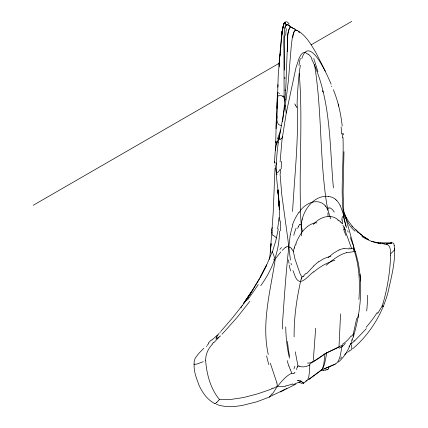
<?xml version="1.0" encoding="UTF-8"?>
<svg xmlns="http://www.w3.org/2000/svg" width="428" height="428" viewBox="0 0 428 428"><rect width="100%" height="100%" fill="white"/><g stroke="black" fill="none" stroke-linecap="round" stroke-linejoin="round"><path stroke-width="0.64" d="M274.583 161.714C274.931 155.22 275.113 147.537 277.119 141.053M277.537 97.103L278.189 76.189L279.714 57.384M390.646 255.414C390.074 271.7 387.479 287.942 382.985 303.607M276.953 108.364L277.135 102.142M298.985 382.439L299.124 382.819L299.654 382.685L301.419 381.134L292.8 384.767M284.053 37.161L284.647 70.149M275.696 142.936L276.311 120.172M343.968 151.673L343.112 192.359L343.711 210.833M276.071 128.742L276.504 113.436M292.581 211.502C294.56 175.239 298.872 139.036 297.091 102.677C297.695 90.19 298.375 77.666 300.354 65.313M275.017 168.258L273.187 212.732L270.314 252.172L271.084 243.639L269.576 259.4M277.847 87.152L277.927 85.365A18.73 10.267 89.2 0 1 277.965 84.557M340.56 313.89L338.987 347.103L325.002 353.753L309.802 364.003L309.578 371.14L308.786 376.806L307.545 380.037L306.79 380.62L306.041 380.604M284.031 36.717L284.069 35.797M280.11 161.912L281.988 139.977L286.257 113.088L295.941 67.811L299.177 58.015L300.932 54.821L302.179 53.425A4.885 3.371 -72.4 0 1 303.495 52.665L305.592 52.714L308.171 54.404M277.537 97.14L276.911 119.979L277.414 122.413L278.237 124.056L279.206 124.858L281.469 125.693M279.168 66.982L279.27 64.553M279.404 61.53L279.521 59.134M315.661 328.265L313.355 359.83M277.349 97.702L277.558 94.272M279.473 231.141C279.473 250.947 272.336 269.795 260.716 285.674M279.971 56.352L282.213 31.18L282.865 27.355L284.395 22.754L283.684 24.289L282.025 32.619L282.517 29.291M277.141 98.841L276.595 115.795M358.932 299.477C359.975 283.406 359.472 266.837 354.421 251.407C353.886 250.353 353.549 247.614 352.046 248.267A0.899 0.669 -46.4 0 1 351.816 248.417M277.178 98.312L277.563 93.299M325.002 353.753L323.793 364.137A65.607 35.877 57.4 0 1 323.568 365.277L322.247 369.171L320.615 370.482A3.686 2.247 61.6 0 1 320.165 370.461M278.938 64.89L281.324 38.22L282.512 29.382L281.544 36.664M282.796 119.829L284.7 102.42L285.84 87.087L287.809 34.481L288.707 29.618L290.163 27.253L291.147 27.076L293.645 28.612M275.937 141.395L275.637 150.629M214.899 403.294L215.257 403.658L216.514 402.657M342.272 222.014L342.523 219.783M342.24 222.41L342.149 223.207M281.437 37.91L282.207 31.255M313.275 360.542L313.226 360.959M279.848 56.25L280.131 54.035M282.56 121.729L282.678 120.776M313.114 361.853L318.892 358.204M278.002 189.647C274.99 171.27 276.381 152.641 279.634 134.413A9.619 1.605 -81.4 0 1 280.024 131.92M282.031 32.614L282.523 29.222M292.741 37.487L293.774 32.656L295.341 30.254M280.511 51.403L280.586 50.895M277.494 141.422L278.986 137.96L279.949 133.782L286.086 99.542L288.419 80.239L291.372 44.892L292.501 36.332L293.742 32.025L294.988 30.458L295.834 30.067L296.93 30.185L298.846 31.522M282.25 31.18L283.614 24.482L282.855 27.403M346.573 227.637C345.631 223.143 342.844 218.248 343.941 213.62M353.234 336.708L353.389 334.648M335.429 363.634A3.456 2.21 56.2 0 0 336.114 363.623C341.052 359.231 340.522 351.238 342.368 345.203L326.88 352.672L324.606 363.666A65.607 39.777 62.7 0 1 324.247 364.859L323.022 368.085L321.856 369.835L308.642 379.422M278.302 228.884L275.873 240.531L272.39 251.889M303.083 382.985L303.131 383.541L303.505 383.354M282.234 31.137L282.876 27.339M356.69 318.389L353.496 333.198M272.112 230.285L271.999 232.789M301.446 222.646L302.034 219.874M290.286 234.571C286.546 263.926 284.561 293.565 282.517 323.065A145.916 83.492 -64 0 0 282.608 329.014M351.04 343.395L349.853 345.487M280.046 131.968L280.303 130.84A2.012 0.342 -81.7 0 1 280.725 129.935L280.741 129.973M343.935 213.631L343.877 214.412M284.829 28.435C284.615 24.519 289.002 23.331 290.698 27.018M343.449 215.589L343.299 216.161M276.263 144.364L276.654 143.161M294.079 248.475L293.389 251.514L294.978 258.999L299.98 273.492L301.232 275.862L302.355 276.879A2.884 2.568 -44 0 0 303.078 276.525M343.283 216.22L343.074 216.969M277.371 139.084L279.329 133.921M301.119 279.077C296.748 298.016 293.908 317.448 294.116 336.9M353.475 333.268L353.368 334.386M302.27 219.002C305.319 207.125 315.345 195.034 328.677 196.35M301.788 58.679C309.128 34.641 326.216 72.846 329.956 81.459M382.948 303.736L381.792 306.592L377.651 313.601M353.63 335.868C359.456 315.982 362.115 294.956 359.991 274.278L358.445 263.584L355.336 251.263M294.298 247.71L295.25 244.918M353.277 333.936L351.666 336.376M301.371 278.254L301.563 277.767M272.299 251.514L266.837 264.568L260.122 277.66L266.687 264.921L259.796 278.082L251.792 291.388L244.308 302.628L252.183 290.767M295.844 243.404C299.632 234.464 305.608 224.529 315.95 222.71M296.379 369.535L297.417 366.967M349.596 346.332C346.98 352.351 343.304 358.001 338.19 362.179M284.379 22.791L283.604 24.514L284.395 22.754M297.594 228.456L298.428 226.77M216.391 337.419L216.001 339.019L217.365 338.404M297.583 366.593L297.947 365.881L295.272 351.811M277.74 96.905C278.361 94.652 281.019 95.096 282.464 96.305M277.077 142.219L277.446 141.513M329.004 367.138L329.244 366.673M328.913 367.32L328.474 368.139M240.975 307.909L241.183 307.523M340.64 358.53L341.507 356.947M216.787 336.665L219.066 333.337M241.44 307.058L241.585 306.79M275.921 388.538C280.249 382.916 285.358 376.175 291.752 373.2M275.771 388.801L272.197 394.381M242.146 305.801L245.383 301.355M281.431 138.292L280.286 139.608L279.677 138.758M259.502 278.799L251.792 291.388L243.912 303.045L251.359 292.233L243.473 303.645M279.982 169.499C279.388 170.13 278.061 173.308 276.75 172.655M349.74 345.658L349.419 346.156M349.211 346.477L349.007 346.787M206.328 346.573L206.569 346.22M295.026 372.242L293.983 373.328M247.357 298.637L248.021 297.717M274.979 162.383L274.615 162.244L274.68 163.207M299.022 212.78C303.725 203.819 317.549 196.928 325.366 205.868M247.026 299.097L245.709 300.905M249.813 301.344L237.203 317.303L224.368 331.7M207.072 345.514L208.784 343.416M242.446 305.292L232.244 318.191L220.96 331.256M280.832 251.985C278.954 254.264 277.087 256.559 275.306 258.913C270.646 290.371 261.235 322.632 268.276 354.534M194.216 363.923C193.461 371.21 196.661 378.85 199.186 385.633L199.234 385.735C202.642 392.968 207.601 400.052 214.952 403.663M212.341 344.326C208.045 348.643 205.461 354.651 205.649 360.676M366.298 328.683L354.159 341.351M218.783 400.201L219.452 399.442L230.205 399.543L243.42 397.564L257.217 393.974L271.266 389.207M218.606 400.405L216.846 402.325M282.234 250.348L285.235 247.512M220.447 331.823L219.848 332.486M213.995 342.491L219.002 337.248M220.062 336.146L220.308 335.884L219.468 336.638M224.058 332.021L223.758 332.337M223.47 332.642L222.908 333.225M222.64 333.503L222.004 334.161M313.269 224.47C318.983 217.691 329.79 213.262 337.483 219.361M203.835 348.226L198.822 353.389L195.296 357.942L194.28 360.852L193.98 364.426L196.613 364.11A25.263 16.216 -10.2 0 0 197.693 363.784L203.23 361.681M306.603 273.647L313.772 265.986M211.796 340.255L217.574 334.824M305.474 381.615L303.698 383.167M328.126 257.608L333.573 253.157L339.088 249.893M219.093 336.964L218.007 337.895M313.547 271.828C309.219 274.92 305.876 280.233 300.472 281.554C295.711 281.266 294.63 274.15 292.95 270.55M352.56 348.874C370.076 333.995 382.643 313.531 388.266 291.259C391.545 275.83 396.28 259.614 393.926 243.81C393.198 242.799 392.037 242.66 390.892 242.762L391.732 242.82L382.691 242.863M326.136 265.312L331.224 261.144M350.698 343.459C351.468 345.61 353.223 349.874 349.869 350.65M353.154 342.213L351.704 343.24M349.756 350.73L348.231 351.891M338.334 106.117L338.575 105.197M319.106 358.043L326.88 352.672M347.37 352.522L346.525 353.132M318.523 261.904L324.285 258.405L330.892 256.174M345.69 353.721L345.278 354.01M289.82 26.065L287.819 24.69L286.15 25.14L285.016 27.643L284.336 32.041L283.908 43.469L284.128 98.408A9.245 6.094 -14.7 0 0 283.432 95.893M345.07 354.149L344.663 354.427M308.679 379.599L320.139 370.942M343.229 134.799L343.566 134.151L342.833 133.247M33.24 205.28L279.345 63.189M311.193 44.801L351.73 21.4M286.872 388.089L285.904 388.64M335.632 364.051L323.006 369.369M284.401 389.48L284.909 389.196M283.887 389.764L282.838 390.336M282.298 390.625L281.207 391.203M280.447 391.941L295.941 384.077M334.894 364.265L323.937 368.92M280.645 391.497L269.314 396.895A0.642 0.444 -80 0 0 269.49 396.965L269.833 396.879M321.353 370.225L320.631 370.471A3.686 2.006 58.5 0 1 320.181 370.445M272.973 388.49L275.846 387.04A22.727 14.054 -38.7 0 0 277.216 386.184M269.624 396.954L256.805 401.812L242.146 405.476C233.672 406.814 224.641 407.472 216.472 404.342M330.427 261.61L334.915 260.245M325.296 370.177L327.313 369.578L326.81 369.305M346.701 252.686L352.779 251.808L353.726 251.273L354.175 250.428L353.56 246.1L350.265 237.46M299.814 380.861L300.777 380.669M387.249 243.81L391.492 243.088L386.826 243.837L390.946 243.457L385.708 243.816M323.782 370.466L322.541 370.616A41.061 29.794 -80.7 0 1 321.91 370.664L320.422 370.728M285.412 386.43L281.447 386.634L277.232 386.227M344.016 248.524L348.403 248.866M295.481 30.27L297.155 30.704M371.691 241.371L376.94 242.505L380.856 242.649M361.997 236.572C368.845 240.927 376.726 243.693 384.772 243.89M349.318 248.984L348.676 248.909M298.808 380.476L297.497 380.353L300.092 381.102M394.338 248.684L394.76 249.107L394.311 250.064A26.921 12.359 5.6 0 1 394.065 250.391L390.646 253.879L390.4 249.936L389.78 247.261L388.635 245.415L386.816 244.345M219.452 399.442C210.934 389.443 206.954 375.286 205.782 362.147A49.322 34.395 -48.3 0 1 205.75 360.633M299.921 366.25L298.883 366.074M298.819 366.058L298.043 365.903M376.94 242.505L378.748 243.158M380.246 243.543L380.754 243.751M302.27 383.766L300.649 382.883M289.093 246.972L289.761 247.213A5.222 3.456 -12.3 0 1 290.296 247.438A7.404 5.741 -35.8 0 1 291.81 249.064M380.219 243.746L379.294 243.371M382.589 306.662L383.156 306.507M286.455 21.598L287.605 22.245L289.039 23.877M295.588 29.462L294.304 28.746M284.887 97.498L282.191 95.958M368.085 239.423L362.382 235.785M368.556 239.717L363.024 236.267L357.113 231.446L357.819 232.131L351.998 226.08L352.726 226.942L348.055 220.591L345.985 216.932A19.121 17.805 -43.9 0 1 346.289 218.28M294.298 28.82L295.218 29.404M276.643 237.941L273.31 235.405M298.953 31.335C306.833 36.706 311.504 45.282 316.265 53.27L325.307 71.187M338.388 220.008L340.014 221.319M293.576 28.649L291.19 27.05L290.205 27.226C285.893 34.315 288.178 43.661 287.53 51.617M286.573 24.797C284.245 23.872 285.449 18.532 285.594 24.524M384.178 243.896L381.888 242.81A56.4 23.888 -75.4 0 0 380.834 242.735M335.729 199.523L336.59 200.325M340.442 221.704L342.095 223.298M298.412 31.645L299.648 32.785M355.037 231.216C348.44 225.706 344.925 217.601 343.475 209.308M301.489 381.145L302.157 381.872M342.111 223.32L342.33 223.791M293.292 251.391L291.848 249.043M331.807 86.328L331.834 86.36A2.076 0.61 42.4 0 1 331.705 86.21L331.636 86.13M325.681 206.221L326.965 207.912M302.917 382.846L302.409 382.167M382.632 305.56L383.103 306.336M345.808 218.21L344.112 215.45M343.925 212.598L345.016 214.722A9.994 8.876 35.1 0 1 345.262 215.439L345.68 217.012M296.668 107.091L296.791 107.268A0.717 0.712 -42.4 0 0 296.898 107.396M311.557 58.845C331.202 98.718 329.432 144.76 333.412 187.929M295.55 105.283L296.427 106.733A5.109 0.856 55.6 0 1 296.631 107.032M334.327 212.149L332.454 209.554L330.459 208.11A6.147 3.868 -59 0 0 328.955 207.965M322.509 90.806L322.675 91.105M322.723 91.191L322.931 91.587A5.066 4.596 69.9 0 1 323.028 91.801L323.183 92.202M340.297 205.697L342.989 213.01L345.808 226.161M330.111 81.823L330.341 82.358M290.286 369.733L291.933 373.264L293.255 373.553A5.65 3.033 79 0 0 293.983 373.344M330.486 82.706L331.144 84.284M342.908 225.133L343.026 225.428M343.197 225.834L344.733 229.654M333.364 89.703C338.093 101.302 340.849 113.634 342.207 126.062M345.332 231.179L351.575 248.427M348.141 232.062L347.643 230.708M330.849 218.922C327.281 210.084 326.093 200.582 324.97 191.188C319.866 149.126 321.369 106.454 314.51 64.585M276.37 171.51L276.477 171.831M313.735 58.513L314.387 60.348M276.681 172.473L276.515 171.96M314.575 60.91L317.913 71.733M274.589 258.052L274.3 257.11M274.145 256.602L274.118 256.511A9.908 1.145 70.9 0 0 273.893 255.784L272.342 251.675M287.151 360.579L287.9 363.121A129.786 69.828 -67.3 0 0 288.889 366.047M345.926 218.366L355.154 251.771M286.225 113.013L286.166 112.698A1.99 1.519 86.6 0 1 286.129 112.511L285.583 106.893M270.346 363.292L276.905 382.942M284.358 99.082L284.743 101.142M279.286 136.971L279.628 138.538M275.038 165.058L276.397 172.826M291.361 264.846L291.045 263.386M302.393 231.339C300.033 220.447 300.782 209.185 300.279 198.121C299.632 156.557 302.617 114.897 299.236 73.402M285.513 106.535L285.246 105.149M290.441 260.047L287.91 239.573M343.534 215.15C340.367 189.363 343.877 163.346 343.01 137.479M287.857 239.156L281.742 194.349L280.062 173.821M277.825 190.219L279.5 209.281L277.954 189.738M278.211 191.958L278.51 195.489M359.991 274.278L360.547 280.982M278.607 196.682L278.794 199.1L278.601 196.548M301.505 235.86L301.168 224.4A1.733 1.07 -64.4 0 0 299.862 224.721M278.173 190.818L278.505 195.275M278.163 190.84L279.425 209.014M327.768 210.399L327.682 209.094A1.733 1.124 -64.7 0 1 328.971 207.89M278.97 201.545L279.741 221.105M394.525 245.661L394.541 245.934M327.923 212.909L328.03 216.386M284.839 77.184L284.882 78.822M285.096 89.794L285.107 90.661M285.16 98.98L285.166 99.868M216.862 402.363A16.633 10.497 -63.5 0 1 216.531 402.7M309.904 364.956A27.943 18.313 -73 0 1 299.835 366.555M345.3 343.379A15.75 12.674 -74.6 0 1 339.201 348.183M313.596 272.058A37.819 15.895 -47 0 1 330.239 262.022M289.596 356.278A197.238 113.934 -57.1 0 1 287.488 341.346M271.689 230.259A34.887 23.572 -0.9 0 1 272.294 227.584M272.952 235.561A10.737 6.827 -15.3 0 1 272.101 232.773M272.449 251.461A7.848 1.477 -80 0 1 272.508 251.418M278.986 217.563A174.817 130.631 -47.6 0 1 277.574 228.975M282.705 136.355A15.248 8.073 -78.7 0 1 281.603 138.592M281.233 168.851A171.628 103.662 -61.5 0 1 281.421 161.313M280.645 173.511A174.223 108.22 -60.1 0 1 280.581 169.204M288.723 246.785A2.3 1.835 -16.4 0 0 287.546 246.491A2.156 1.878 -16.5 0 0 286.985 246.592M289.071 247.063A6.377 5.361 78.3 0 1 288.675 246.903M290.435 234.544A38.568 22.031 -68.2 0 1 292.923 224.957M292.468 224.844A29.751 17.056 -68.1 0 1 298.824 212.459M325.317 205.943A18.516 12.573 -70.8 0 1 325.628 206.296M326.848 208.035A27.028 19.132 -62.9 0 1 327.538 209.228M308.401 54.099A40.74 28.981 -59.4 0 1 311.948 58.454M277.692 97.076A0.872 0.353 80 0 1 277.644 97.151M284.251 98.403A17.928 9.924 4.9 0 1 284.443 99.082M285.738 35.449A35.492 20.929 -80.5 0 1 286.353 28.612M289.676 26.269A26.14 19.581 -74.1 0 1 290.671 27.478M390.614 253.911A49.322 21.881 -70.6 0 1 390.614 255.441M383.172 306.357A15.724 3.06 18.4 0 1 383.21 306.523M358.439 314.248A185.003 117.807 -53.2 0 1 357.867 318.063M367.609 295.25A197.238 121.129 -55 0 1 366.7 310.969M331.224 261.198A37.819 15.044 -49.8 0 1 346.744 252.611M313.018 361.532A15.676 10.304 -67.2 0 1 307.465 363.099M351.211 335.814A27.943 17.762 -65.3 0 1 342.272 344.428M298.926 65.489A41.751 26.145 -71.2 0 1 300.322 58.481M301.499 224.347A26.964 15.429 -72.9 0 1 301.777 222.624M302.093 219.88A18.618 12.401 -70.9 0 1 302.329 219.013M328.64 196.457A29.559 19.709 -57.7 0 1 335.761 199.485M336.595 200.315A38.841 25.926 -60.4 0 1 340.239 205.75M343.684 215.209A6.463 5.275 70 0 1 343.588 215.659M342.213 133.622A174.223 99.622 -64.3 0 1 342.4 137.864M341.079 126.854A171.628 99.981 -63.4 0 1 341.619 133.985M338.446 104.041A15.916 6.982 19 0 1 338.789 105.251M277.772 92.635A18.859 3.055 37.8 0 1 279.586 93.384M294.657 103.934A7.094 4.055 62.2 0 1 295.384 104.833A6.581 3.397 61.2 0 1 295.625 105.234M290.334 369.68A114.881 61.68 -67.5 0 1 288.927 366.004M289.478 358.193A156.873 84.61 -67.1 0 1 285.738 326.922M285.31 247.55A4.328 2.445 -16.5 0 1 286.862 246.779M279.891 249.289A41.457 22.245 -65.3 0 1 281.474 247.561M274.305 260.342A19.089 9.694 86.8 0 1 273.808 258.999M268.843 364.619A193.215 117.277 -62.5 0 1 266.607 355.877M276.873 382.958A21.919 14.894 -26.5 0 1 277.167 386.243M212.079 344.075A56.56 35.658 -50.6 0 1 213.754 342.218M217.954 337.762A12.851 7.169 -49.3 0 1 217.328 338.259M216.579 337.483A13.284 10.427 -51.2 0 1 216.969 336.745M208.356 343.053A47.631 36.316 -46.2 0 1 211.427 339.853M377.731 242.596A13.268 1.016 26.3 0 1 378.245 242.783M384.686 244.11A47.808 22.24 -63.7 0 1 386.778 244.431M351.725 343.176A22.823 7.26 -65 0 1 351.014 343.582M351.522 342.609A22.363 3.702 -72.5 0 1 352.132 339.762M343.582 215.386A41.457 12.337 6.7 0 1 343.796 214.717M276.697 173.03A6.276 1.295 -83 0 1 276.616 172.987M280.565 220.827A211.234 151.747 -49.3 0 1 280.361 230.89M276.991 118.16A41.912 31.158 73.2 0 1 276.868 115.838M279.511 139.501A9.651 2.333 -83.9 0 1 279.441 139.309M271.775 393.894A13.364 9.4 -83.8 0 1 269.688 396.558M272.93 388.041A32.047 20.196 -39 0 1 271.256 388.752M258.239 284.561A223.239 155.508 -47.7 0 1 247.47 299.937M292.699 383.9A60.236 44.389 -76.2 0 1 285.417 385.885M297.23 367.015A8.426 4.243 -45.9 0 1 297.39 366.63M294.833 366.25A21.229 7.255 -84.4 0 1 293.95 368.856M354.282 340.624A30.859 10.021 -65.8 0 1 353.293 341.539M377.325 312.387A122.954 53.816 -75.5 0 1 366.143 327.302M362.414 235.502A223.239 96.739 -72.8 0 1 355.77 229.52M304.11 275.878A7.966 7.313 -48.2 0 1 303.104 276.579M306.18 273.23A26.611 25.487 -52.9 0 1 303.773 275.455M313.745 265.922A25.653 12.626 -51.5 0 1 318.518 261.829M315.96 222.817A42.319 27.804 79.3 0 1 316.95 222.918M295.641 245.067A45.438 39.911 -71.1 0 1 296.23 243.569M294.175 248.502A37.584 36.428 -71.2 0 1 294.394 247.742M290.687 270.999A55.073 48.439 48.3 0 1 289.178 265.002M289.05 263.268A62.889 45.657 60.6 0 1 288.477 259.801M345.214 230.066A62.889 29.767 57.2 0 1 344.16 226.813M345.915 235.48A55.073 15.601 62.9 0 1 343.518 228.894M353.255 334.493A8.282 3.231 -55.5 0 1 353.26 334.766M353.507 336.804A21.229 12.877 16.5 0 1 352.137 338.912M352.34 339.345A6.832 3.932 42.7 0 1 351.725 340.174M339.998 221.758A37.584 17.404 71 0 1 340.421 222.148M337.408 219.783A45.438 26.162 84.2 0 1 338.297 220.452M339.062 249.995A25.723 11.882 -53.4 0 1 343.989 248.582M350.596 248.374A26.568 10.807 66.7 0 1 349.055 247.951M350.773 248.936A7.988 3.376 84.7 0 0 351.281 248.764A2.884 1.214 85 0 0 351.602 248.534M344.824 229.167A70.465 12.589 71.8 0 1 345.433 230.724M306.903 380.551A34.593 25.091 -77.5 0 1 305.603 381.878M328.699 368.15A2.573 2.076 -42.3 0 1 327.532 369.824M325.291 370.006A34.593 24.701 -75.6 0 1 323.787 370.316M276.702 174.239A7.415 1.91 -75.3 0 1 276.37 172.875M277.135 174.153A2.258 0.562 -77 0 1 276.895 174.308M298.295 226.696A6.35 3.9 -66 0 1 299.766 224.513M293.779 235.325A31.512 16.842 -64.5 0 1 296.123 228.119M301.997 382.193A13.584 6.233 -73.2 0 1 302.216 382.536M303.484 383.039A3.675 1.423 -81.2 0 1 303.201 382.381M276.247 164.459A13.177 9.405 -82.5 0 1 275.996 162.801M277.542 143.15A14.161 8.672 -35.3 0 1 278.007 142.278M341.769 220.185A7.378 3.189 -77 0 1 342.432 216.563M301.542 277.756A0.963 0.364 -66.5 0 1 302.098 277.082M301.232 279.056A8.202 3.702 -66 0 1 301.483 278.254M274.583 161.763L274.599 162.26L274.583 161.763M279.5 209.281L277.863 189.957L279.452 209.265"/></g></svg>
